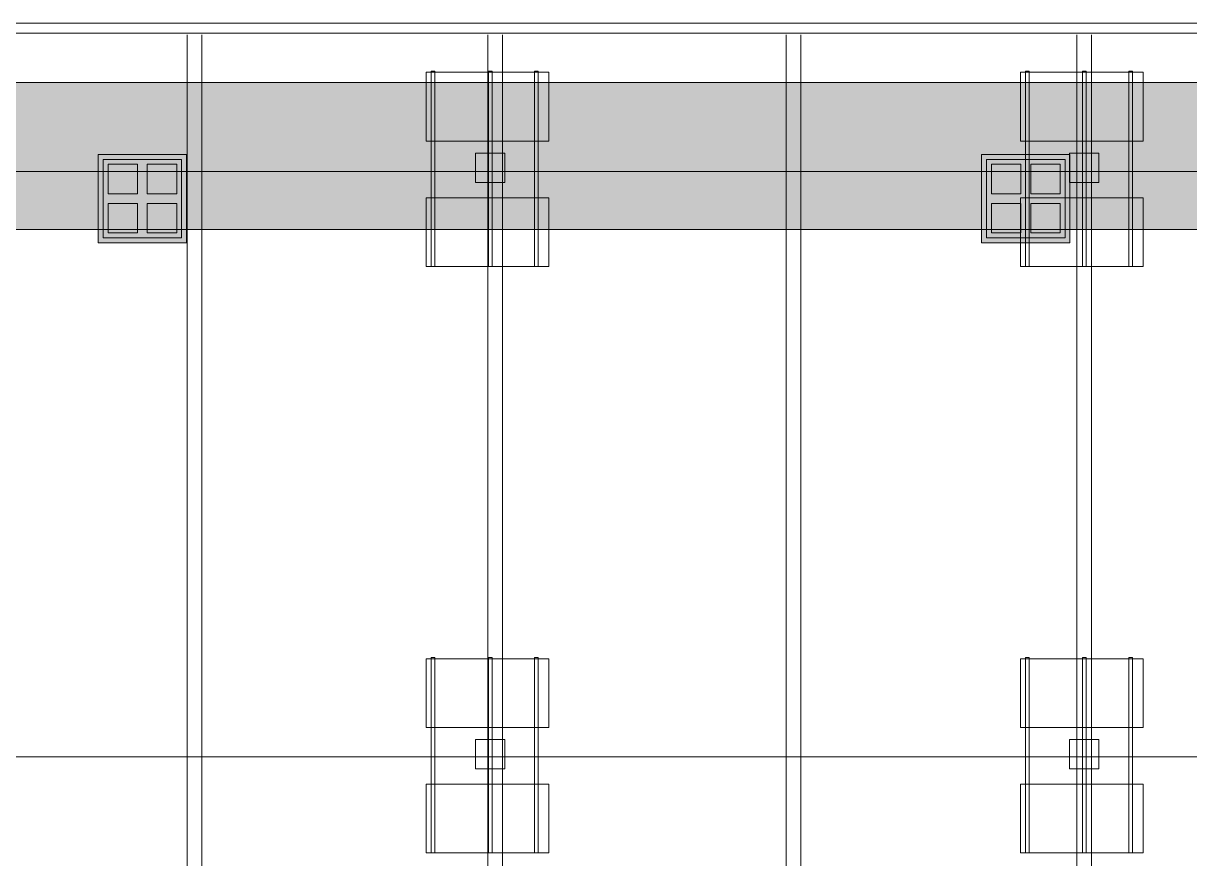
# Model space of a CAD drawing. Header units: inches. Extents: x -10671 to 1761, y -674 to 7170.
# Drawn here: x -8346.8 to -7871.5, y 3639.8 to 3980.3 of the extents above; entities that cross this region are included whole.
import ezdxf

# ---------------------------------------------------------------- set-up
doc = ezdxf.new("R2010")
doc.units = ezdxf.units.IN
doc.header["$LTSCALE"] = 19.2
doc.header["$MEASUREMENT"] = 0
for name, color, linetype, lineweight, true_color in [('DWG-bldg-utility box', 3, 'Continuous', 18, 0x00ff00), ('Venue-Airwall Closed', 7, 'Continuous', 5, 0x000000), ('Venue-NO HANG ZONE', 7, 'Continuous', 15, 0xdd0000), ('Venue-Rigging Steel-High', 7, 'Continuous', 5, 0x800000)]:
    doc.layers.add(name, color=color, linetype=linetype, lineweight=lineweight, true_color=true_color)
for name, color, linetype, lineweight in [('Venue-Ceiling-Lights', 7, 'Continuous', 5), ('Venue-Ceiling-Lights Circuits', 7, 'Continuous', 5), ('Venue-Floor Pockets', 7, 'Continuous', 5)]:
    doc.layers.add(name, color=color, linetype=linetype, lineweight=lineweight)

# ---------------------------------------------------------------- blocks, each defined once
blk = doc.blocks.new('FLOORBOX')
at = {"layer": 'Venue-Floor Pockets', "linetype": 'Continuous', "lineweight": 0, "true_color": 0xaaaaaa}
blk.add_hatch(color=253, dxfattribs=at).paths.add_polyline_path([(-18, 18), (18, 18), (18, -18), (-18, -18)])
at = {"layer": 'Venue-Floor Pockets', "linetype": 'Continuous', "lineweight": 0, "true_color": 0xbbbbbb}
blk.add_hatch(color=9, dxfattribs=at).paths.add_polyline_path([(-16, 16), (16, 16), (16, -16), (-16, -16)])
at = {"layer": 'Venue-Floor Pockets', "linetype": 'Continuous', "lineweight": 0, "true_color": 0xdddddd}
for points in [[(-14, 14), (-2, 14), (-2, 2), (-14, 2)], [(2, 14), (14, 14), (14, 2), (2, 2)], [(-14, -2), (-2, -2), (-2, -14), (-14, -14)], [(2, -2), (14, -2), (14, -14), (2, -14)]]:
    blk.add_hatch(color=254, dxfattribs=at).paths.add_polyline_path(points)
at = {"layer": 'Venue-Floor Pockets', "color": 7, "linetype": 'Continuous', "lineweight": 5, "flags": 128}
for points in [[(-18, 18), (18, 18), (18, -18), (-18, -18)], [(-16, 16), (16, 16), (16, -16), (-16, -16)], [(-14, 14), (-2, 14), (-2, 2), (-14, 2)], [(2, 14), (14, 14), (14, 2), (2, 2)], [(-14, -2), (-2, -2), (-2, -14), (-14, -14)], [(2, -2), (14, -2), (14, -14), (2, -14)]]:
    blk.add_lwpolyline(points, close=True, dxfattribs=at)
blk = doc.blocks.new('Group-431-1')
at = {"layer": 'Venue-Ceiling-Lights', "color": 7, "linetype": 'Continuous', "lineweight": 5}
for points in [[(-8182.57, 3881.17, 355.98), (-8182.57, 3881.17, 359.98), (-8182.57, 3909.17, 359.98), (-8182.57, 3909.17, 355.98)], [(-8182.57, 3909.17, 355.98), (-8182.57, 3909.17, 359.98), (-8132.57, 3909.17, 359.98), (-8132.57, 3909.17, 355.98)], [(-8132.57, 3909.17, 359.98), (-8182.57, 3909.17, 359.98), (-8182.57, 3881.17, 359.98), (-8132.57, 3881.17, 359.98)], [(-8132.57, 3881.17, 355.98), (-8182.57, 3881.17, 355.98), (-8182.57, 3909.17, 355.98), (-8132.57, 3909.17, 355.98)], [(-8132.57, 3909.17, 355.98), (-8132.57, 3909.17, 359.98), (-8132.57, 3881.17, 359.98), (-8132.57, 3881.17, 355.98)], [(-8132.57, 3881.17, 355.98), (-8132.57, 3881.17, 359.98), (-8182.57, 3881.17, 359.98), (-8182.57, 3881.17, 355.98)]]:
    blk.add_3dface(points, dxfattribs=at)
blk = doc.blocks.new('Group-432-1')
at = {"layer": 'Venue-Ceiling-Lights', "color": 7, "linetype": 'Continuous', "lineweight": 5}
for points in [[(-8138.42, 3881.17, 360.05), (-8138.42, 3881.17, 361.05), (-8138.42, 3960.76, 361.05), (-8138.42, 3960.76, 360.05)], [(-8138.42, 3960.76, 360.05), (-8138.42, 3960.76, 361.05), (-8136.92, 3960.76, 361.05), (-8136.92, 3960.76, 360.05)], [(-8136.92, 3960.76, 361.05), (-8138.42, 3960.76, 361.05), (-8138.42, 3881.17, 361.05), (-8136.92, 3881.17, 361.05)], [(-8136.92, 3881.17, 360.05), (-8138.42, 3881.17, 360.05), (-8138.42, 3960.76, 360.05), (-8136.92, 3960.76, 360.05)], [(-8136.92, 3960.76, 360.05), (-8136.92, 3960.76, 361.05), (-8136.92, 3881.17, 361.05), (-8136.92, 3881.17, 360.05)], [(-8136.92, 3881.17, 360.05), (-8136.92, 3881.17, 361.05), (-8138.42, 3881.17, 361.05), (-8138.42, 3881.17, 360.05)]]:
    blk.add_3dface(points, dxfattribs=at)
blk = doc.blocks.new('Group-433-1')
at = {"layer": 'Venue-Ceiling-Lights', "color": 7, "linetype": 'Continuous', "lineweight": 5}
for points in [[(-8157.24, 3881.17, 360.05), (-8157.24, 3881.17, 361.05), (-8157.24, 3960.76, 361.05), (-8157.24, 3960.76, 360.05)], [(-8157.24, 3960.76, 360.05), (-8157.24, 3960.76, 361.05), (-8155.74, 3960.76, 361.05), (-8155.74, 3960.76, 360.05)], [(-8155.74, 3960.76, 361.05), (-8157.24, 3960.76, 361.05), (-8157.24, 3881.17, 361.05), (-8155.74, 3881.17, 361.05)], [(-8155.74, 3881.17, 360.05), (-8157.24, 3881.17, 360.05), (-8157.24, 3960.76, 360.05), (-8155.74, 3960.76, 360.05)], [(-8155.74, 3960.76, 360.05), (-8155.74, 3960.76, 361.05), (-8155.74, 3881.17, 361.05), (-8155.74, 3881.17, 360.05)], [(-8155.74, 3881.17, 360.05), (-8155.74, 3881.17, 361.05), (-8157.24, 3881.17, 361.05), (-8157.24, 3881.17, 360.05)]]:
    blk.add_3dface(points, dxfattribs=at)
blk = doc.blocks.new('Group-434-1')
at = {"layer": 'Venue-Ceiling-Lights', "color": 7, "linetype": 'Continuous', "lineweight": 5}
for points in [[(-8180.52, 3881.17, 360.05), (-8180.52, 3881.17, 361.05), (-8180.52, 3960.76, 361.05), (-8180.52, 3960.76, 360.05)], [(-8180.52, 3960.76, 360.05), (-8180.52, 3960.76, 361.05), (-8179.02, 3960.76, 361.05), (-8179.02, 3960.76, 360.05)], [(-8179.02, 3960.76, 361.05), (-8180.52, 3960.76, 361.05), (-8180.52, 3881.17, 361.05), (-8179.02, 3881.17, 361.05)], [(-8179.02, 3881.17, 360.05), (-8180.52, 3881.17, 360.05), (-8180.52, 3960.76, 360.05), (-8179.02, 3960.76, 360.05)], [(-8179.02, 3960.76, 360.05), (-8179.02, 3960.76, 361.05), (-8179.02, 3881.17, 361.05), (-8179.02, 3881.17, 360.05)], [(-8179.02, 3881.17, 360.05), (-8179.02, 3881.17, 361.05), (-8180.52, 3881.17, 361.05), (-8180.52, 3881.17, 360.05)]]:
    blk.add_3dface(points, dxfattribs=at)
blk = doc.blocks.new('Group-435-1')
at = {"layer": 'Venue-Ceiling-Lights', "color": 7, "linetype": 'Continuous', "lineweight": 5}
for points in [[(-8182.57, 3932.32, 355.98), (-8182.57, 3932.32, 359.98), (-8182.57, 3960.32, 359.98), (-8182.57, 3960.32, 355.98)], [(-8182.57, 3960.32, 355.98), (-8182.57, 3960.32, 359.98), (-8132.57, 3960.32, 359.98), (-8132.57, 3960.32, 355.98)], [(-8132.57, 3960.32, 359.98), (-8182.57, 3960.32, 359.98), (-8182.57, 3932.32, 359.98), (-8132.57, 3932.32, 359.98)], [(-8132.57, 3932.32, 355.98), (-8182.57, 3932.32, 355.98), (-8182.57, 3960.32, 355.98), (-8132.57, 3960.32, 355.98)], [(-8132.57, 3960.32, 355.98), (-8132.57, 3960.32, 359.98), (-8132.57, 3932.32, 359.98), (-8132.57, 3932.32, 355.98)], [(-8132.57, 3932.32, 355.98), (-8132.57, 3932.32, 359.98), (-8182.57, 3932.32, 359.98), (-8182.57, 3932.32, 355.98)]]:
    blk.add_3dface(points, dxfattribs=at)
blk = doc.blocks.new('Group-436-1')
at = {"layer": 'Venue-Ceiling-Lights', "color": 7, "linetype": 'Continuous', "lineweight": 5}
for points in [[(-8162.53, 3927.4, 350), (-8162.53, 3927.4, 356), (-8150.53, 3927.4, 356), (-8150.53, 3927.4, 350)], [(-8162.53, 3915.4, 350), (-8162.53, 3915.4, 356), (-8162.53, 3927.4, 356), (-8162.53, 3927.4, 350)], [(-8150.53, 3927.4, 356), (-8162.53, 3927.4, 356), (-8162.53, 3915.4, 356), (-8150.53, 3915.4, 356)], [(-8150.53, 3915.4, 350), (-8162.53, 3915.4, 350), (-8162.53, 3927.4, 350), (-8150.53, 3927.4, 350)], [(-8150.53, 3927.4, 350), (-8150.53, 3927.4, 356), (-8150.53, 3915.4, 356), (-8150.53, 3915.4, 350)], [(-8150.53, 3915.4, 350), (-8150.53, 3915.4, 356), (-8162.53, 3915.4, 356), (-8162.53, 3915.4, 350)]]:
    blk.add_3dface(points, dxfattribs=at)
blk = doc.blocks.new('Group-437-1')
at = {"layer": 'Venue-Ceiling-Lights', "color": 7}
for name in ['Group-435-1', 'Group-434-1', 'Group-433-1', 'Group-432-1', 'Group-431-1']:
    blk.add_blockref(name, (0, 0), dxfattribs=at)
at = {"layer": 'Venue-Ceiling-Lights', "color": 1, "true_color": 0xff0000}
blk.add_blockref('Group-436-1', (0, 0), dxfattribs=at)
blk = doc.blocks.new('Group-438-1')
at = {"layer": 'Venue-Ceiling-Lights', "color": 7, "linetype": 'Continuous', "lineweight": 5}
for points in [[(-8182.57, 3642.18, 355.98), (-8182.57, 3642.18, 359.98), (-8182.57, 3670.18, 359.98), (-8182.57, 3670.18, 355.98)], [(-8182.57, 3670.18, 355.98), (-8182.57, 3670.18, 359.98), (-8132.57, 3670.18, 359.98), (-8132.57, 3670.18, 355.98)], [(-8132.57, 3670.18, 359.98), (-8182.57, 3670.18, 359.98), (-8182.57, 3642.18, 359.98), (-8132.57, 3642.18, 359.98)], [(-8132.57, 3642.18, 355.98), (-8182.57, 3642.18, 355.98), (-8182.57, 3670.18, 355.98), (-8132.57, 3670.18, 355.98)], [(-8132.57, 3670.18, 355.98), (-8132.57, 3670.18, 359.98), (-8132.57, 3642.18, 359.98), (-8132.57, 3642.18, 355.98)], [(-8132.57, 3642.18, 355.98), (-8132.57, 3642.18, 359.98), (-8182.57, 3642.18, 359.98), (-8182.57, 3642.18, 355.98)]]:
    blk.add_3dface(points, dxfattribs=at)
blk = doc.blocks.new('Group-439-1')
at = {"layer": 'Venue-Ceiling-Lights', "color": 7, "linetype": 'Continuous', "lineweight": 5}
for points in [[(-8138.42, 3642.18, 360.05), (-8138.42, 3642.18, 361.05), (-8138.42, 3721.77, 361.05), (-8138.42, 3721.77, 360.05)], [(-8138.42, 3721.77, 360.05), (-8138.42, 3721.77, 361.05), (-8136.92, 3721.77, 361.05), (-8136.92, 3721.77, 360.05)], [(-8136.92, 3721.77, 361.05), (-8138.42, 3721.77, 361.05), (-8138.42, 3642.18, 361.05), (-8136.92, 3642.18, 361.05)], [(-8136.92, 3642.18, 360.05), (-8138.42, 3642.18, 360.05), (-8138.42, 3721.77, 360.05), (-8136.92, 3721.77, 360.05)], [(-8136.92, 3721.77, 360.05), (-8136.92, 3721.77, 361.05), (-8136.92, 3642.18, 361.05), (-8136.92, 3642.18, 360.05)], [(-8136.92, 3642.18, 360.05), (-8136.92, 3642.18, 361.05), (-8138.42, 3642.18, 361.05), (-8138.42, 3642.18, 360.05)]]:
    blk.add_3dface(points, dxfattribs=at)
blk = doc.blocks.new('Group-440-1')
at = {"layer": 'Venue-Ceiling-Lights', "color": 7, "linetype": 'Continuous', "lineweight": 5}
for points in [[(-8157.24, 3642.18, 360.05), (-8157.24, 3642.18, 361.05), (-8157.24, 3721.77, 361.05), (-8157.24, 3721.77, 360.05)], [(-8157.24, 3721.77, 360.05), (-8157.24, 3721.77, 361.05), (-8155.74, 3721.77, 361.05), (-8155.74, 3721.77, 360.05)], [(-8155.74, 3721.77, 361.05), (-8157.24, 3721.77, 361.05), (-8157.24, 3642.18, 361.05), (-8155.74, 3642.18, 361.05)], [(-8155.74, 3642.18, 360.05), (-8157.24, 3642.18, 360.05), (-8157.24, 3721.77, 360.05), (-8155.74, 3721.77, 360.05)], [(-8155.74, 3721.77, 360.05), (-8155.74, 3721.77, 361.05), (-8155.74, 3642.18, 361.05), (-8155.74, 3642.18, 360.05)], [(-8155.74, 3642.18, 360.05), (-8155.74, 3642.18, 361.05), (-8157.24, 3642.18, 361.05), (-8157.24, 3642.18, 360.05)]]:
    blk.add_3dface(points, dxfattribs=at)
blk = doc.blocks.new('Group-441-1')
at = {"layer": 'Venue-Ceiling-Lights', "color": 7, "linetype": 'Continuous', "lineweight": 5}
for points in [[(-8180.52, 3642.18, 360.05), (-8180.52, 3642.18, 361.05), (-8180.52, 3721.77, 361.05), (-8180.52, 3721.77, 360.05)], [(-8180.52, 3721.77, 360.05), (-8180.52, 3721.77, 361.05), (-8179.02, 3721.77, 361.05), (-8179.02, 3721.77, 360.05)], [(-8179.02, 3721.77, 361.05), (-8180.52, 3721.77, 361.05), (-8180.52, 3642.18, 361.05), (-8179.02, 3642.18, 361.05)], [(-8179.02, 3642.18, 360.05), (-8180.52, 3642.18, 360.05), (-8180.52, 3721.77, 360.05), (-8179.02, 3721.77, 360.05)], [(-8179.02, 3721.77, 360.05), (-8179.02, 3721.77, 361.05), (-8179.02, 3642.18, 361.05), (-8179.02, 3642.18, 360.05)], [(-8179.02, 3642.18, 360.05), (-8179.02, 3642.18, 361.05), (-8180.52, 3642.18, 361.05), (-8180.52, 3642.18, 360.05)]]:
    blk.add_3dface(points, dxfattribs=at)
blk = doc.blocks.new('Group-442-1')
at = {"layer": 'Venue-Ceiling-Lights', "color": 7, "linetype": 'Continuous', "lineweight": 5}
for points in [[(-8182.57, 3693.33, 355.98), (-8182.57, 3693.33, 359.98), (-8182.57, 3721.33, 359.98), (-8182.57, 3721.33, 355.98)], [(-8182.57, 3721.33, 355.98), (-8182.57, 3721.33, 359.98), (-8132.57, 3721.33, 359.98), (-8132.57, 3721.33, 355.98)], [(-8132.57, 3721.33, 359.98), (-8182.57, 3721.33, 359.98), (-8182.57, 3693.33, 359.98), (-8132.57, 3693.33, 359.98)], [(-8132.57, 3693.33, 355.98), (-8182.57, 3693.33, 355.98), (-8182.57, 3721.33, 355.98), (-8132.57, 3721.33, 355.98)], [(-8132.57, 3721.33, 355.98), (-8132.57, 3721.33, 359.98), (-8132.57, 3693.33, 359.98), (-8132.57, 3693.33, 355.98)], [(-8132.57, 3693.33, 355.98), (-8132.57, 3693.33, 359.98), (-8182.57, 3693.33, 359.98), (-8182.57, 3693.33, 355.98)]]:
    blk.add_3dface(points, dxfattribs=at)
blk = doc.blocks.new('Group-443-1')
at = {"layer": 'Venue-Ceiling-Lights', "color": 7, "linetype": 'Continuous', "lineweight": 5}
for points in [[(-8162.53, 3688.41, 350), (-8162.53, 3688.41, 356), (-8150.53, 3688.41, 356), (-8150.53, 3688.41, 350)], [(-8162.53, 3676.41, 350), (-8162.53, 3676.41, 356), (-8162.53, 3688.41, 356), (-8162.53, 3688.41, 350)], [(-8150.53, 3688.41, 356), (-8162.53, 3688.41, 356), (-8162.53, 3676.41, 356), (-8150.53, 3676.41, 356)], [(-8150.53, 3676.41, 350), (-8162.53, 3676.41, 350), (-8162.53, 3688.41, 350), (-8150.53, 3688.41, 350)], [(-8150.53, 3688.41, 350), (-8150.53, 3688.41, 356), (-8150.53, 3676.41, 356), (-8150.53, 3676.41, 350)], [(-8150.53, 3676.41, 350), (-8150.53, 3676.41, 356), (-8162.53, 3676.41, 356), (-8162.53, 3676.41, 350)]]:
    blk.add_3dface(points, dxfattribs=at)
blk = doc.blocks.new('Group-444-1')
at = {"layer": 'Venue-Ceiling-Lights', "color": 7}
for name in ['Group-441-1', 'Group-440-1', 'Group-439-1', 'Group-442-1', 'Group-438-1']:
    blk.add_blockref(name, (0, 0), dxfattribs=at)
at = {"layer": 'Venue-Ceiling-Lights', "color": 1, "true_color": 0xff0000}
blk.add_blockref('Group-443-1', (0, 0), dxfattribs=at)
blk = doc.blocks.new('Group-536-1')
at = {"layer": 'Venue-Ceiling-Lights', "color": 7, "linetype": 'Continuous', "lineweight": 5}
for points in [[(-7940.49, 3881.17, 355.98), (-7940.49, 3881.17, 359.98), (-7940.49, 3909.17, 359.98), (-7940.49, 3909.17, 355.98)], [(-7940.49, 3909.17, 355.98), (-7940.49, 3909.17, 359.98), (-7890.49, 3909.17, 359.98), (-7890.49, 3909.17, 355.98)], [(-7890.49, 3909.17, 359.98), (-7940.49, 3909.17, 359.98), (-7940.49, 3881.17, 359.98), (-7890.49, 3881.17, 359.98)], [(-7890.49, 3881.17, 355.98), (-7940.49, 3881.17, 355.98), (-7940.49, 3909.17, 355.98), (-7890.49, 3909.17, 355.98)], [(-7890.49, 3909.17, 355.98), (-7890.49, 3909.17, 359.98), (-7890.49, 3881.17, 359.98), (-7890.49, 3881.17, 355.98)], [(-7890.49, 3881.17, 355.98), (-7890.49, 3881.17, 359.98), (-7940.49, 3881.17, 359.98), (-7940.49, 3881.17, 355.98)]]:
    blk.add_3dface(points, dxfattribs=at)
blk = doc.blocks.new('Group-537-1')
at = {"layer": 'Venue-Ceiling-Lights', "color": 7, "linetype": 'Continuous', "lineweight": 5}
for points in [[(-7896.34, 3881.17, 360.05), (-7896.34, 3881.17, 361.05), (-7896.34, 3960.76, 361.05), (-7896.34, 3960.76, 360.05)], [(-7896.34, 3960.76, 360.05), (-7896.34, 3960.76, 361.05), (-7894.84, 3960.76, 361.05), (-7894.84, 3960.76, 360.05)], [(-7894.84, 3960.76, 361.05), (-7896.34, 3960.76, 361.05), (-7896.34, 3881.17, 361.05), (-7894.84, 3881.17, 361.05)], [(-7894.84, 3881.17, 360.05), (-7896.34, 3881.17, 360.05), (-7896.34, 3960.76, 360.05), (-7894.84, 3960.76, 360.05)], [(-7894.84, 3960.76, 360.05), (-7894.84, 3960.76, 361.05), (-7894.84, 3881.17, 361.05), (-7894.84, 3881.17, 360.05)], [(-7894.84, 3881.17, 360.05), (-7894.84, 3881.17, 361.05), (-7896.34, 3881.17, 361.05), (-7896.34, 3881.17, 360.05)]]:
    blk.add_3dface(points, dxfattribs=at)
blk = doc.blocks.new('Group-538-1')
at = {"layer": 'Venue-Ceiling-Lights', "color": 7, "linetype": 'Continuous', "lineweight": 5}
for points in [[(-7915.16, 3881.17, 360.05), (-7915.16, 3881.17, 361.05), (-7915.16, 3960.76, 361.05), (-7915.16, 3960.76, 360.05)], [(-7915.16, 3960.76, 360.05), (-7915.16, 3960.76, 361.05), (-7913.66, 3960.76, 361.05), (-7913.66, 3960.76, 360.05)], [(-7913.66, 3960.76, 361.05), (-7915.16, 3960.76, 361.05), (-7915.16, 3881.17, 361.05), (-7913.66, 3881.17, 361.05)], [(-7913.66, 3881.17, 360.05), (-7915.16, 3881.17, 360.05), (-7915.16, 3960.76, 360.05), (-7913.66, 3960.76, 360.05)], [(-7913.66, 3960.76, 360.05), (-7913.66, 3960.76, 361.05), (-7913.66, 3881.17, 361.05), (-7913.66, 3881.17, 360.05)], [(-7913.66, 3881.17, 360.05), (-7913.66, 3881.17, 361.05), (-7915.16, 3881.17, 361.05), (-7915.16, 3881.17, 360.05)]]:
    blk.add_3dface(points, dxfattribs=at)
blk = doc.blocks.new('Group-539-1')
at = {"layer": 'Venue-Ceiling-Lights', "color": 7, "linetype": 'Continuous', "lineweight": 5}
for points in [[(-7938.43, 3881.17, 360.05), (-7938.43, 3881.17, 361.05), (-7938.43, 3960.76, 361.05), (-7938.43, 3960.76, 360.05)], [(-7938.43, 3960.76, 360.05), (-7938.43, 3960.76, 361.05), (-7936.93, 3960.76, 361.05), (-7936.93, 3960.76, 360.05)], [(-7936.93, 3960.76, 361.05), (-7938.43, 3960.76, 361.05), (-7938.43, 3881.17, 361.05), (-7936.93, 3881.17, 361.05)], [(-7936.93, 3881.17, 360.05), (-7938.43, 3881.17, 360.05), (-7938.43, 3960.76, 360.05), (-7936.93, 3960.76, 360.05)], [(-7936.93, 3960.76, 360.05), (-7936.93, 3960.76, 361.05), (-7936.93, 3881.17, 361.05), (-7936.93, 3881.17, 360.05)], [(-7936.93, 3881.17, 360.05), (-7936.93, 3881.17, 361.05), (-7938.43, 3881.17, 361.05), (-7938.43, 3881.17, 360.05)]]:
    blk.add_3dface(points, dxfattribs=at)
blk = doc.blocks.new('Group-540-1')
at = {"layer": 'Venue-Ceiling-Lights', "color": 7, "linetype": 'Continuous', "lineweight": 5}
for points in [[(-7940.49, 3932.32, 355.98), (-7940.49, 3932.32, 359.98), (-7940.49, 3960.32, 359.98), (-7940.49, 3960.32, 355.98)], [(-7940.49, 3960.32, 355.98), (-7940.49, 3960.32, 359.98), (-7890.49, 3960.32, 359.98), (-7890.49, 3960.32, 355.98)], [(-7890.49, 3960.32, 359.98), (-7940.49, 3960.32, 359.98), (-7940.49, 3932.32, 359.98), (-7890.49, 3932.32, 359.98)], [(-7890.49, 3932.32, 355.98), (-7940.49, 3932.32, 355.98), (-7940.49, 3960.32, 355.98), (-7890.49, 3960.32, 355.98)], [(-7890.49, 3960.32, 355.98), (-7890.49, 3960.32, 359.98), (-7890.49, 3932.32, 359.98), (-7890.49, 3932.32, 355.98)], [(-7890.49, 3932.32, 355.98), (-7890.49, 3932.32, 359.98), (-7940.49, 3932.32, 359.98), (-7940.49, 3932.32, 355.98)]]:
    blk.add_3dface(points, dxfattribs=at)
blk = doc.blocks.new('Group-541-1')
at = {"layer": 'Venue-Ceiling-Lights', "color": 7, "linetype": 'Continuous', "lineweight": 5}
for points in [[(-7920.44, 3927.4, 350), (-7920.44, 3927.4, 356), (-7908.44, 3927.4, 356), (-7908.44, 3927.4, 350)], [(-7920.44, 3915.4, 350), (-7920.44, 3915.4, 356), (-7920.44, 3927.4, 356), (-7920.44, 3927.4, 350)], [(-7908.44, 3927.4, 356), (-7920.44, 3927.4, 356), (-7920.44, 3915.4, 356), (-7908.44, 3915.4, 356)], [(-7908.44, 3915.4, 350), (-7920.44, 3915.4, 350), (-7920.44, 3927.4, 350), (-7908.44, 3927.4, 350)], [(-7908.44, 3927.4, 350), (-7908.44, 3927.4, 356), (-7908.44, 3915.4, 356), (-7908.44, 3915.4, 350)], [(-7908.44, 3915.4, 350), (-7908.44, 3915.4, 356), (-7920.44, 3915.4, 356), (-7920.44, 3915.4, 350)]]:
    blk.add_3dface(points, dxfattribs=at)
blk = doc.blocks.new('Group-542-1')
at = {"layer": 'Venue-Ceiling-Lights', "color": 7}
for name in ['Group-540-1', 'Group-539-1', 'Group-538-1', 'Group-537-1', 'Group-536-1']:
    blk.add_blockref(name, (0, 0), dxfattribs=at)
at = {"layer": 'Venue-Ceiling-Lights', "color": 1, "true_color": 0xff0000}
blk.add_blockref('Group-541-1', (0, 0), dxfattribs=at)
blk = doc.blocks.new('Group-543-1')
at = {"layer": 'Venue-Ceiling-Lights', "color": 7, "linetype": 'Continuous', "lineweight": 5}
for points in [[(-7940.49, 3642.18, 355.98), (-7940.49, 3642.18, 359.98), (-7940.49, 3670.18, 359.98), (-7940.49, 3670.18, 355.98)], [(-7940.49, 3670.18, 355.98), (-7940.49, 3670.18, 359.98), (-7890.49, 3670.18, 359.98), (-7890.49, 3670.18, 355.98)], [(-7890.49, 3670.18, 359.98), (-7940.49, 3670.18, 359.98), (-7940.49, 3642.18, 359.98), (-7890.49, 3642.18, 359.98)], [(-7890.49, 3642.18, 355.98), (-7940.49, 3642.18, 355.98), (-7940.49, 3670.18, 355.98), (-7890.49, 3670.18, 355.98)], [(-7890.49, 3670.18, 355.98), (-7890.49, 3670.18, 359.98), (-7890.49, 3642.18, 359.98), (-7890.49, 3642.18, 355.98)], [(-7890.49, 3642.18, 355.98), (-7890.49, 3642.18, 359.98), (-7940.49, 3642.18, 359.98), (-7940.49, 3642.18, 355.98)]]:
    blk.add_3dface(points, dxfattribs=at)
blk = doc.blocks.new('Group-544-1')
at = {"layer": 'Venue-Ceiling-Lights', "color": 7, "linetype": 'Continuous', "lineweight": 5}
for points in [[(-7896.34, 3642.18, 360.05), (-7896.34, 3642.18, 361.05), (-7896.34, 3721.77, 361.05), (-7896.34, 3721.77, 360.05)], [(-7896.34, 3721.77, 360.05), (-7896.34, 3721.77, 361.05), (-7894.84, 3721.77, 361.05), (-7894.84, 3721.77, 360.05)], [(-7894.84, 3721.77, 361.05), (-7896.34, 3721.77, 361.05), (-7896.34, 3642.18, 361.05), (-7894.84, 3642.18, 361.05)], [(-7894.84, 3642.18, 360.05), (-7896.34, 3642.18, 360.05), (-7896.34, 3721.77, 360.05), (-7894.84, 3721.77, 360.05)], [(-7894.84, 3721.77, 360.05), (-7894.84, 3721.77, 361.05), (-7894.84, 3642.18, 361.05), (-7894.84, 3642.18, 360.05)], [(-7894.84, 3642.18, 360.05), (-7894.84, 3642.18, 361.05), (-7896.34, 3642.18, 361.05), (-7896.34, 3642.18, 360.05)]]:
    blk.add_3dface(points, dxfattribs=at)
blk = doc.blocks.new('Group-545-1')
at = {"layer": 'Venue-Ceiling-Lights', "color": 7, "linetype": 'Continuous', "lineweight": 5}
for points in [[(-7915.16, 3642.18, 360.05), (-7915.16, 3642.18, 361.05), (-7915.16, 3721.77, 361.05), (-7915.16, 3721.77, 360.05)], [(-7915.16, 3721.77, 360.05), (-7915.16, 3721.77, 361.05), (-7913.66, 3721.77, 361.05), (-7913.66, 3721.77, 360.05)], [(-7913.66, 3721.77, 361.05), (-7915.16, 3721.77, 361.05), (-7915.16, 3642.18, 361.05), (-7913.66, 3642.18, 361.05)], [(-7913.66, 3642.18, 360.05), (-7915.16, 3642.18, 360.05), (-7915.16, 3721.77, 360.05), (-7913.66, 3721.77, 360.05)], [(-7913.66, 3721.77, 360.05), (-7913.66, 3721.77, 361.05), (-7913.66, 3642.18, 361.05), (-7913.66, 3642.18, 360.05)], [(-7913.66, 3642.18, 360.05), (-7913.66, 3642.18, 361.05), (-7915.16, 3642.18, 361.05), (-7915.16, 3642.18, 360.05)]]:
    blk.add_3dface(points, dxfattribs=at)
blk = doc.blocks.new('Group-546-1')
at = {"layer": 'Venue-Ceiling-Lights', "color": 7, "linetype": 'Continuous', "lineweight": 5}
for points in [[(-7938.43, 3642.18, 360.05), (-7938.43, 3642.18, 361.05), (-7938.43, 3721.77, 361.05), (-7938.43, 3721.77, 360.05)], [(-7938.43, 3721.77, 360.05), (-7938.43, 3721.77, 361.05), (-7936.93, 3721.77, 361.05), (-7936.93, 3721.77, 360.05)], [(-7936.93, 3721.77, 361.05), (-7938.43, 3721.77, 361.05), (-7938.43, 3642.18, 361.05), (-7936.93, 3642.18, 361.05)], [(-7936.93, 3642.18, 360.05), (-7938.43, 3642.18, 360.05), (-7938.43, 3721.77, 360.05), (-7936.93, 3721.77, 360.05)], [(-7936.93, 3721.77, 360.05), (-7936.93, 3721.77, 361.05), (-7936.93, 3642.18, 361.05), (-7936.93, 3642.18, 360.05)], [(-7936.93, 3642.18, 360.05), (-7936.93, 3642.18, 361.05), (-7938.43, 3642.18, 361.05), (-7938.43, 3642.18, 360.05)]]:
    blk.add_3dface(points, dxfattribs=at)
blk = doc.blocks.new('Group-547-1')
at = {"layer": 'Venue-Ceiling-Lights', "color": 7, "linetype": 'Continuous', "lineweight": 5}
for points in [[(-7940.49, 3693.33, 355.98), (-7940.49, 3693.33, 359.98), (-7940.49, 3721.33, 359.98), (-7940.49, 3721.33, 355.98)], [(-7940.49, 3721.33, 355.98), (-7940.49, 3721.33, 359.98), (-7890.49, 3721.33, 359.98), (-7890.49, 3721.33, 355.98)], [(-7890.49, 3721.33, 359.98), (-7940.49, 3721.33, 359.98), (-7940.49, 3693.33, 359.98), (-7890.49, 3693.33, 359.98)], [(-7890.49, 3693.33, 355.98), (-7940.49, 3693.33, 355.98), (-7940.49, 3721.33, 355.98), (-7890.49, 3721.33, 355.98)], [(-7890.49, 3721.33, 355.98), (-7890.49, 3721.33, 359.98), (-7890.49, 3693.33, 359.98), (-7890.49, 3693.33, 355.98)], [(-7890.49, 3693.33, 355.98), (-7890.49, 3693.33, 359.98), (-7940.49, 3693.33, 359.98), (-7940.49, 3693.33, 355.98)]]:
    blk.add_3dface(points, dxfattribs=at)
blk = doc.blocks.new('Group-548-1')
at = {"layer": 'Venue-Ceiling-Lights', "color": 7, "linetype": 'Continuous', "lineweight": 5}
for points in [[(-7920.44, 3688.41, 350), (-7920.44, 3688.41, 356), (-7908.44, 3688.41, 356), (-7908.44, 3688.41, 350)], [(-7920.44, 3676.41, 350), (-7920.44, 3676.41, 356), (-7920.44, 3688.41, 356), (-7920.44, 3688.41, 350)], [(-7908.44, 3688.41, 356), (-7920.44, 3688.41, 356), (-7920.44, 3676.41, 356), (-7908.44, 3676.41, 356)], [(-7908.44, 3676.41, 350), (-7920.44, 3676.41, 350), (-7920.44, 3688.41, 350), (-7908.44, 3688.41, 350)], [(-7908.44, 3688.41, 350), (-7908.44, 3688.41, 356), (-7908.44, 3676.41, 356), (-7908.44, 3676.41, 350)], [(-7908.44, 3676.41, 350), (-7908.44, 3676.41, 356), (-7920.44, 3676.41, 356), (-7920.44, 3676.41, 350)]]:
    blk.add_3dface(points, dxfattribs=at)
blk = doc.blocks.new('Group-549-1')
at = {"layer": 'Venue-Ceiling-Lights', "color": 7}
for name in ['Group-546-1', 'Group-545-1', 'Group-544-1', 'Group-547-1', 'Group-543-1']:
    blk.add_blockref(name, (0, 0), dxfattribs=at)
at = {"layer": 'Venue-Ceiling-Lights', "color": 1, "true_color": 0xff0000}
blk.add_blockref('Group-548-1', (0, 0), dxfattribs=at)

msp = doc.modelspace()

# ---------------------------------------------------------------- hatches: boundary and pattern name
at = {"layer": 'Venue-NO HANG ZONE', "linetype": 'Continuous', "lineweight": 0}
msp.add_hatch(color=7, dxfattribs=at).paths.add_polyline_path([(-9358.09, 3896.21), (-9358.09, 3956.21), (-7564.09, 3956.21), (-7564.09, 3896.21)])

# ---------------------------------------------------------------- linework, layer by layer
at = {"layer": 'Venue-Airwall Closed'}
for p, q in [((-9362.26, 3980.29), (-7594.26, 3980.29)), ((-9362.26, 3976.29), (-7594.26, 3976.29))]:
    msp.add_line(p, q, dxfattribs=at)
at = {"layer": 'Venue-Ceiling-Lights Circuits', "color": 7, "linetype": 'Continuous', "lineweight": 5}
for p, q in [((-9940.79, 3919.87), (-5992.09, 3919.87)), ((-9940.79, 3681.3), (-6227.6, 3681.3))]:
    msp.add_line(p, q, dxfattribs=at)
at = {"layer": 'Venue-NO HANG ZONE', "flags": 128}
msp.add_lwpolyline([(-9358.09, 3896.21), (-9358.09, 3956.21), (-7564.09, 3956.21), (-7564.09, 3896.21)], close=True, dxfattribs=at)
at = {"layer": 'Venue-Rigging Steel-High'}
for p, q in [((-8280.02, 259.52), (-8280.02, 3975.62)), ((-8274.02, 259.52), (-8274.02, 3975.62)), ((-8157.48, 259.52), (-8157.48, 3975.62)), ((-8151.48, 259.52), (-8151.48, 3975.62)), ((-8035.94, 259.52), (-8035.94, 3975.62)), ((-8029.94, 259.52), (-8029.94, 3975.62)), ((-7917.44, 259.52), (-7917.44, 3975.62)), ((-7911.44, 259.52), (-7911.44, 3975.62))]:
    msp.add_line(p, q, dxfattribs=at)

# ---------------------------------------------------------------- block references
at = {"layer": 'DWG-bldg-utility box', "rotation": 90}
for p in [(-8298.26, 3908.85), (-7938.26, 3908.85)]:
    msp.add_blockref('FLOORBOX', p, dxfattribs=at)
at = {"layer": 'Venue-Ceiling-Lights', "color": 7}
for name in ['Group-437-1', 'Group-542-1', 'Group-444-1', 'Group-549-1']:
    msp.add_blockref(name, (0, 0), dxfattribs=at)

doc.saveas('drawing.dxf')
